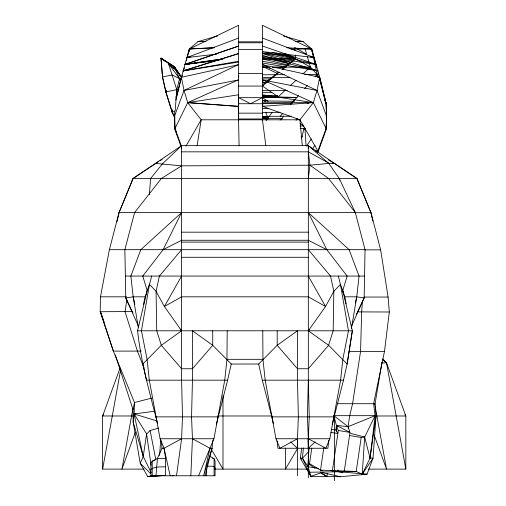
<?xml version="1.0" encoding="UTF-8"?>
<svg xmlns="http://www.w3.org/2000/svg" width="506" height="506" viewBox="0 0 506 506"><rect width="100%" height="100%" fill="white"/><g stroke="black" fill="none" stroke-linecap="round" stroke-linejoin="round"><path stroke-width="0.76" d="M212.729 330.785L212.729 345.301L192.451 368.747L181.591 368.747L161.313 345.301L156.733 330.785L156.082 291.374L159.377 276.061L181.591 249.692M198.58 475.773L213.949 438.753L224.734 380.177L226.96 359.311L227.213 330.785M308.325 448.259L308.198 438.759L308.325 448.259L315.124 441.928M165.734 475.374L147.752 476.633L140.219 463.294L133.186 422.074L134.122 413.952L134.488 402.485L113.344 351.101L100.175 311.734L100.479 296.82L109.391 249.686L119.005 212.583L133.204 178.46L181.591 145.652L308.325 145.652L328.755 163.438L339.305 178.51L355.332 212.583L365.041 249.686L364.149 297.983L351.316 326.509M311.797 448.139L309.527 463.572L320.507 470.169L356.192 471.44L362.239 474.198L370.031 458.132L375.11 415.673L373.611 403.712L384.49 351.43L389.316 312L388.096 297.06L380.645 249.856L371.012 212.691L356.793 178.51L308.325 145.652L308.325 380.177L307.42 416.868L308.325 438.746L308.325 477.847M262.469 74.989L262.424 76.545L262.386 74.989M238.68 76.026L238.642 77.544L238.598 76.026M262.469 76.026L262.424 77.544L262.386 76.026M381.973 362.195L375.066 403.712L376.04 415.673L373.03 458.132L367.027 474.236L340.513 476.728L310.874 476.304L308.046 466.747L308.907 448.569M176.518 475.773L181.591 438.746L182.495 416.868L181.591 380.177L181.591 145.652L162.236 164.039L150.661 178.46L149.302 194.747M317.363 152.42L326.104 128.524L326.604 116.254L326.06 103.18L319.703 77.323L311.747 48.981L302.974 41.606L283.449 35.951M318.141 151.832L326.104 129.675L326.604 117.145L326.06 103.781L319.103 76.564M181.331 145.88L174.962 128.524L174.652 111.636M308.837 447.955L308.046 466.747L318.375 468.392M190.819 475.773L192.451 438.746L191.546 416.868L192.451 380.177L192.451 330.785L212.729 345.301L231.242 364.029L258.686 364.016L277.187 345.301L297.465 330.785L297.465 380.177L298.369 416.868L297.465 438.746L297.465 475.773M340.513 476.728L322.012 472.515L321.399 473.464L327.047 476.633L327.199 473.553M362.239 474.198L364.668 437.02L375.11 415.673L348.071 426.678L336.401 425.438L333.871 415.673L376.04 415.673L370.031 458.132L373.03 458.132L362.239 474.198L367.027 474.236L363.194 473.894M174.785 117.993L172.122 112.351L172.28 110.03M172.23 109.96L172.122 111.516L174.785 117.19M362.416 300.994L361.67 312L360.557 351.43L352.574 403.712L349.716 415.673L348.071 426.678L348.248 428.152M159.58 455.432L160.706 439.784M172.122 112.351L165.962 92.611L166.139 90.372M166.088 90.327L165.962 91.883L172.122 111.516L175.146 110.959L176.828 89.872L179.516 78.645L174.355 66.571L161.009 58.076L162.527 76.849L165.962 91.883L179.054 89.17M155.956 475.773L157.448 458.43L162.015 448.259L161.218 440.954M322.012 472.515L310.874 476.304L302.455 458.132L303.372 447.911M330.861 432.371L337.863 433.553L335.952 429.973L336.401 425.438L349.988 432.434L344.295 471.016M176.006 97.683L176.17 96.121M176.335 94.559L176.828 89.872L168.371 63.313L161.009 58.076L165.222 61.454M205.075 475.773L212.027 448.259L212.899 440.22M328.78 440.22L327.901 448.259L277.889 448.259L277.092 440.954M351.442 328.47L356.736 296.82L359.051 276.061L349.115 249.692L308.325 212.583L326.813 249.692L347.135 276.061L342.745 290.589L343.542 294.454M308.325 178.46L309.957 165.196L308.325 151.838L181.591 151.838M301.715 448.095L300.311 458.132L310.874 476.304M323.808 447.791L320.424 470.738L322.36 470.232M332.221 471.839L338.318 430.467L336.401 425.438L336.604 431.7M361.657 473.755L337.882 471.624L338.109 470.08M370.031 458.132L364.668 437.02L361.195 437.481L356.192 471.44L309.527 472.243M126.867 299.799L125.064 311.734L137.411 351.101L144.033 367.913M150.864 473.78L140.219 463.294L143.223 456.431L146.595 434.11L150.111 430.524L158.732 428.076M197.125 145.652L201.167 119.802L187.707 102.629L184.032 90.466L181.363 77.323L189.32 48.981L198.093 41.606L217.618 35.951M144.039 469.113L102.629 469.113L120.668 369.778M132.977 408.285L121.927 469.113L135.336 432.219M143.672 304.536C144.608 294.593 149.865 285.833 151.553 276.061M308.325 380.177L309.236 416.868L308.325 438.746L325.851 448.259L329.823 438.753L340.608 380.177L342.834 359.311L348.47 330.785L340.43 284.359L338.362 276.061M304.074 129.574L304.353 128.113M151.167 472.623L143.223 456.431L133.186 422.074L133.034 409.689L134.488 402.485L151.787 398.108M302.322 145.652L299.9 119.802L313.359 102.629L317.034 90.466L319.703 77.323L262.424 64.679M188.333 53.611L189.32 48.981L238.642 25.3L238.642 120.517M355.402 302.993L356.736 296.82L364.149 297.983L356.363 314.384M188.814 52.112L189.32 49.803L187.315 57.089M216.334 424.414L227.624 380.177L231.242 364.029M332.208 424.414L343.498 380.177L347.116 364.029L352.347 330.785L342.745 290.589L340.43 284.359L333.84 291.374L325.535 306.503L308.325 330.785L328.603 345.301L347.116 364.029L352.347 330.785L137.569 330.785C141.01 362.404 149.801 392.934 157.537 423.661M117.031 221.666L119.1 212.583L132.958 178.46L158.859 161.414M209.977 448.259L203.646 475.773L212.027 448.259L209.977 448.259L192.451 438.746L160.092 438.753L149.308 380.177L147.082 359.311L141.446 330.785L149.491 284.359L156.082 291.374L164.38 306.503L181.591 330.785L161.313 345.301L142.812 364.016L146.417 380.177L227.624 380.177M137.569 330.785L147.176 290.589L142.787 276.061L163.109 249.692L181.591 212.583L140.801 249.692L130.864 276.061L133.179 296.82L138.347 327.698M176.436 97.854L181.363 77.323L238.642 64.679M175.759 100.137L181.363 77.323M301.418 138.644L304.384 127.423M181.768 77.298L182.369 75.103M183.773 69.986L184.374 67.791M186.334 60.663L186.916 58.551M120.055 368.014L102.629 415.983L102.629 469.113M174.462 116.254L184.032 90.466L238.642 64.502M281.361 119.903L283.651 116.038M309.527 463.572L308.046 466.747L302.455 458.132L300.311 458.132L301.582 459.012M296.099 120.333L297.199 118.341M181.591 276.061L164.38 306.503L181.591 296.82L308.325 296.82L325.535 306.503L308.325 276.061M266.434 120.377L272.127 112.376M265.941 120.036L267.889 116.608L262.424 116.614M185.93 146.202L201.167 119.802L299.9 119.802L317.876 150.94L315.529 150.94M103.426 414.623L102.629 415.983L133.065 415.983M297.87 448L285.454 469.113L285.454 448.019M343.447 471.086L342.613 472.421L330.943 470.46M308.325 330.785L309.179 329.469M312.411 149.093L314.979 145.235M306.573 146.038L311.367 138.916M325.225 130.959L326.104 129.675M315.225 76.918L317.154 74.42L311.747 48.981L262.424 25.3L262.424 120.561M211.053 449.398L212.027 448.259M262.424 116.431L280.235 116.254L282.835 113.306M290.634 104.47L298.432 95.634M304.675 88.563L307.275 85.615M315.074 76.779L317.154 74.42L310.38 67.007L295.58 58.854L284.998 53.725M302.455 458.132L308.793 451.668M285.662 89.885L278.192 96.798L276.757 97.43M290.261 85.628L296.01 80.309M302.904 73.927L310.38 67.007L307.332 56.552M238.642 86.071L262.424 86.071L279.306 72.213M282.316 69.739L295.58 58.854L295.289 55.059M278.389 72.175L262.424 84.844L263.689 85.704M282.07 69.246L295.58 58.525L262.424 58.62M280.109 120.004L281.95 118.556L262.424 118.708M150.889 469.378C155.102 466.285 160.687 467.12 165.582 466.779M308.325 151.838L329.311 163.387L309.957 165.196L181.591 165.848L161.389 178.46L134.59 212.583L124.874 249.686L125.766 297.983L138.277 325.794M160.2 160.617L162.205 159.422M292.847 101.326L294.77 100.175M162.015 448.259L164.064 448.259L181.591 438.746M163.109 249.692L181.591 240.261L308.325 240.261L326.813 249.692M238.642 79.746L187.707 102.629L174.962 128.524L175.816 129.808M264.575 101.542L266.725 100.599M273.891 97.456L277.478 95.887M155.083 460.017L152.224 461.213L150.889 462.984L150.889 475.773L215.075 475.773L215.075 461.213L214.076 458.638L210.034 456.387M238.642 38.058L186.916 57.545L216.695 54.136M218.421 60.366L184.981 64.445L238.642 46.027M219.977 59.91L184.981 64.445L238.642 46.103M135.627 413.478L134.122 413.952L146.696 434.072M238.642 53.541L183.172 70.884L238.642 62.042M238.642 53.617L183.172 70.884L238.642 61.27M172.021 475.925L174.02 475.355M152.546 475.438L147.752 476.633L165.082 475.381M189.25 69.392L183.172 70.884L189.25 69.461M223.361 58.835L184.981 64.445L189.579 63.345M190.003 56.893L186.916 57.545L190.775 56.83M184.032 90.466L238.642 79.929M162.527 76.849L172.356 75.033L179.516 78.645L181.059 78.765M145.083 296.82L133.179 296.82L125.766 297.983L132.876 312.961M189.32 48.981L214.373 47.716L189.32 48.981L193.943 48.279M184.981 64.445L223.089 58.873M154.925 411.169L134.122 413.952L143.223 456.431M326.104 128.524L313.359 102.629L262.424 106.304L299.9 119.802M135.665 413.857L134.122 413.952L157.05 421.017M132.079 311.544L100.175 311.734M262.424 117.316L267.845 117.265M262.424 67.387L268.711 67.336M272.645 67.304L310.38 67.007M262.424 67.222L268.711 67.171M272.645 67.14L286.01 67.039M262.424 74.799L284.315 74.648M304.644 74.508L317.154 74.42L318.072 77.374L317.154 74.42M262.424 112.421L280.065 112.307M262.424 117.98L267.111 117.942M165.582 475.773L165.582 458.379L157.448 458.43L152.224 461.213L152.224 475.773M301.418 41.618L302.974 41.606L295.175 41.587L302.974 41.606M198.093 41.606L205.891 41.587L198.093 41.606L199.649 41.618M290.608 49.057L311.747 48.981L307.123 48.279L308.666 48.519M262.424 58.968L295.58 58.854L272.222 52.32M262.424 77.5L289.887 77.418M262.424 78.93L270.274 78.904M262.424 90.644L287.389 90.561M262.424 92.358L271.785 92.326M262.424 102.807L313.359 102.629L262.424 79.746M262.424 103.376L292.209 103.281M307.098 103.237L308.666 103.23M262.424 108.531L268.743 108.505M262.424 117.816L267.889 117.803L265.707 112.174M300.071 125.95L303.992 125.931M300.166 128.594L305.668 128.581M301.083 136.867L302.664 136.86M238.642 41.821L262.424 41.821M238.642 42.782L262.424 42.782M238.642 49.582L262.424 49.582M238.642 73.427L262.424 73.427M262.424 95.577L277.402 95.577L262.424 96.412L264.328 97.709M262.424 96.798L296.921 97.418M324.561 98.752L326.06 103.18L324.688 98.752M238.642 103.73L262.424 103.73L262.975 105.134M238.642 113.148L262.424 113.148M280.235 116.254L291.235 116.254M238.642 118.973L262.424 118.973M156.12 163.413L155.519 163.413L181.591 165.848M328.755 163.438L334.441 163.438L357.04 178.51L370.923 212.691L372.821 221.033M132.958 178.46L357.04 178.51M119.005 212.583L355.332 212.583L328.533 178.46L309.957 165.196M354.636 212.691L371.012 212.691M181.591 232.172L308.325 232.172M181.591 242.096L308.325 242.096M109.391 249.686L365.041 249.686M364.959 249.856L380.645 249.856M181.591 257.288L308.325 257.288M125.361 276.061L364.554 276.061M100.479 296.82L126.525 296.82M342.745 290.589L344.833 296.82L356.736 296.82M364.181 297.06L388.096 297.06M389.316 312L357.761 311.892M141.225 351.101L113.344 351.101L100.77 312.474L104.109 322.132M349.178 351.43L384.49 351.43M226.96 359.311L262.956 359.311L265.182 380.177L275.966 438.753L279.945 448.259L297.465 438.746L297.465 448.259L290.665 441.928M381.891 362.853L386.521 362.853L405.825 415.983L405.825 469.113L368.362 469.113M258.674 364.029L262.291 380.177L343.498 380.177M337.401 403.712L375.066 403.712M217.529 415.983L272.184 415.983M375.382 415.983L405.825 415.983L405.021 414.623M155.993 416.868L218.054 416.868M262.291 380.177L271.867 416.868L333.928 416.868M192.451 438.746L213.949 438.753M275.966 438.753L329.823 438.753M214.55 469.113L307.256 469.113M189.276 102.636L187.707 102.629L238.642 94.774L238.396 106.45L187.707 102.629L238.642 106.304L238.263 106.437L239.091 145.652M262.424 96.304L269.477 96.393M262.424 100.53L267.111 100.58M262.424 100.915L294.454 101.295M296.914 97.462L262.424 97.025L264.739 97.354M207.409 466.108L214.076 466.349L215.075 468.493M286.693 47.779L311.747 48.981L310.203 48.753M331.512 429.537L335.952 429.973M290.64 56.058L262.424 53.073L293.859 60.41M291.469 62.282L262.424 58.12M262.424 46.027L316.086 64.445L262.424 56.501M262.424 94.774L313.359 102.629M262.424 63.029L285.536 66.843M338.318 430.467L349.988 432.434L348.071 426.678L333.871 415.673M349.532 435.521L361.195 437.481M262.424 61.27L317.894 70.884L262.424 53.541M310.292 56.83L314.15 57.545L262.424 38.058M262.424 81.985L266.27 82.706M262.424 79.929L317.034 90.466L326.604 116.254M311.063 56.893L314.15 57.545L262.424 51.631L316.086 64.445M262.424 66.52L270.824 68.316M262.424 58.917L288.262 65.097M332.904 163.071L334.46 163.451L328.413 159.845M262.424 57.267L317.894 70.884M350.658 433.427L364.668 437.02M212.545 458.234L214.076 458.638L214.076 475.773M275.991 52.921L294.827 58.31M262.424 55.255L289.413 63.49M284.037 54.838L295.219 58.595M262.424 81.808L264.575 82.775M300.071 123.793L303.436 125.317M262.424 66.349L277.32 73.395M262.424 64.502L317.034 90.466M285.707 53.826L292.759 57.184M295.377 47.855L306.674 54.306L304.935 48.329M165.962 92.611L162.527 77.374L161.009 58.323L174.355 66.672L181.3 76.975M268.123 101.466L262.424 97.664L238.642 97.664L250.533 103.73L262.424 97.664L278.192 96.798L262.424 86.071M309.223 464.299L314.953 468.265M320.684 472.231L327.047 476.633M161.009 58.323L164.077 60.562M171.237 66.28L176.05 70.138L181.667 77.639M382.251 359.418L386.521 362.853L405.825 469.113M176.05 70.138L168.371 63.313L179.516 78.645L180.515 81.523M382.751 358.887L386.521 362.853M308.325 249.692L330.538 276.061L333.84 291.374L333.182 330.785L328.603 345.301L308.325 368.747L297.465 368.747L277.187 345.301L277.187 330.785M179.326 74.635L181.199 77.076M336.401 425.438L337.331 426.659M174.462 117.145L174.962 129.675L176.284 131.598M174.355 66.571L181.73 77.589M180.737 329.469L181.591 330.785M211.381 449.36L222.994 469.113L222.994 395.667M160.092 438.753L164.064 448.259L170.161 475.773M326.041 115.678L326.604 117.145M374.187 435.166L386.521 469.113L375.193 406.742M174.962 129.675L180.8 145.924M115.286 354.858L133.034 409.689M325.143 100.77L326.06 103.781L325.156 100.751M311.949 50.53L315.7 64.192M316.086 65.603L316.693 67.791M318.097 72.908L318.698 75.103M319.703 78.759L320.266 81.036M320.646 82.548L321.772 87.102M322.151 88.613L323.277 93.167M323.65 94.685L324.782 99.233M319.703 77.323L325.908 103.18M271.867 416.868L273.417 423.661M311.917 50.575L312.594 53.649M133.179 296.82L134.849 304.536M150.111 430.524L155.797 459.625M344.833 296.82L346.104 303.764M374.63 403.661L374.914 405.205M164.064 448.259L165.582 458.379M146.595 434.11L151.085 465.299M262.424 119.802L265.84 145.652M339.305 178.51L339.431 180.066M294.713 47.475L294.947 50.511M304.928 128.239L306.086 145.918M337.837 470.061L337.882 471.624M181.591 145.652L181.629 148.258M262.772 330.785L262.956 359.311M334.441 413.566L334.441 480.7M206.669 469.062L206.669 475.773M308.325 145.652L308.325 148.264L308.325 145.652"/></g></svg>
